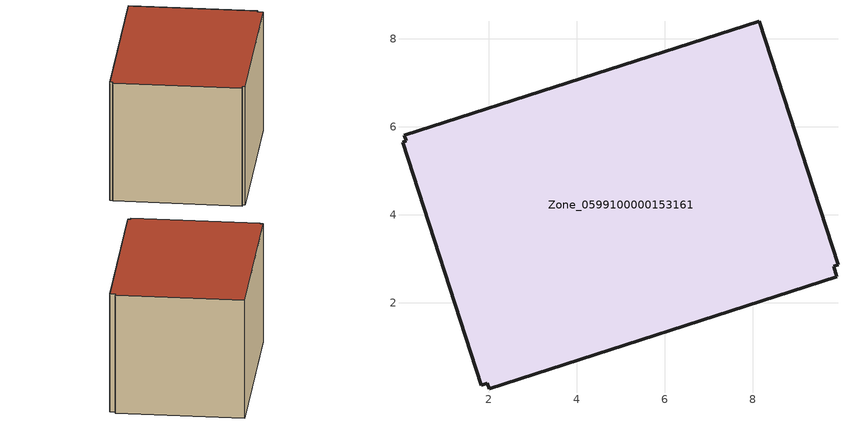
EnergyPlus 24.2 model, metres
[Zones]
Zone_0599100000153161
 floor ground (C_G): 9.9,2.6 2.01,0.04 1.97,0.17 1.83,0.12 0.04,5.65 0.12,5.68 0.08,5.8 8.14,8.4 9.93,2.87 9.83,2.84 z3.38
 wall outside (C_F): 8.14,8.4 0.08,5.8 0.12,5.68 0.04,5.65 1.83,0.12 1.97,0.17 2.01,0.04 9.9,2.6 9.83,2.84 9.93,2.87 8.14,8.4 z3.38:9.14
 roof outside (C_R): 2.01,0.04 9.9,2.6 9.83,2.84 9.93,2.87 8.14,8.4 0.08,5.8 0.12,5.68 0.04,5.65 1.83,0.12 1.97,0.17 z9.14
[BUILDING]
Pand.0599100000153161: North Axis=0; Terrain=City; Loads Convergence Tolerance Value=0.04; Temperature Convergence Tolerance Value=0.4; Solar Distribution=FullExterior; Maximum Number of Warmup Days=25; Minimum Number of Warmup Days=1
[Site:Location]
Rotterdam.The.Hague.AP_ZH_NLD Design_Conditions: Latitude=51.96; Longitude=4.45; Time Zone=1; Elevation=-4.5
[SITE:GROUNDTEMPERATURE:BUILDINGSURFACE]
18, 18, 18, 18, 18, 18, 18, 18, 18, 18, 18, 18
[MATERIAL] Thermal Absorptance=0.9; Solar Absorptance=0.7; Visible Absorptance=0.7
Name | Roughness | Thickness | Conductivity | Density | Specific Heat
G.TC.1965-1974 | MediumSmooth | 0.15 | 0.882353 | 540 | 1210
F.TC.1965-1974 | Rough | 0.3 | 0.697674 | 1920 | 840
R.TC.1965-1974 | MediumRough | 0.2 | 0.232558 | 1500 | 1000
[CONSTRUCTION]
C_G: G.TC.1965-1974
C_F: F.TC.1965-1974
C_R: R.TC.1965-1974
[ZONE]
Zone_0599100000153161: Type=1; Multiplier=1; Ceiling Height=Autocalculate; Volume=Autocalculate; Floor Area=autocalculate; Part of Total Floor Area=Yes
[ZONEINFILTRATION:DESIGNFLOWRATE]
Infil_Zone_0599100000153161: Zone or ZoneList or Space or SpaceList=Zone_0599100000153161; Schedule=AlwaysOn; Design Flow Rate Calculation Method=Flow/Area; Flow Rate per Floor Area=0.003; Constant Term Coefficient=1; Temperature Term Coefficient=0; Velocity Term Coefficient=0; Velocity Squared Term Coefficient=0
[HVACTEMPLATE:ZONE:IDEALLOADSAIRSYSTEM]
Zone_0599100000153161: Maximum Heating Supply Air Temperature=50; Minimum Cooling Supply Air Temperature=13; Maximum Heating Supply Air Humidity Ratio=0.0156; Minimum Cooling Supply Air Humidity Ratio=0.0077; Heating Limit=NoLimit; Cooling Limit=NoLimit; Dehumidification Control Type=ConstantSensibleHeatRatio; Cooling Sensible Heat Ratio=0.7; Dehumidification Setpoint=60; Humidification Control Type=None; Humidification Setpoint=30; Outdoor Air Method=None; Outdoor Air Flow Rate per Person=0.00944; Outdoor Air Flow Rate per Zone Floor Area=0; Outdoor Air Flow Rate per Zone=0; Demand Controlled Ventilation Type=None; Outdoor Air Economizer Type=NoEconomizer; Heat Recovery Type=None; Sensible Heat Recovery Effectiveness=0.7; Latent Heat Recovery Effectiveness=0.65
[ZONECONTROL:THERMOSTAT]
ThermostatControl_Zone_0599100000153161: Zone or ZoneList=Zone_0599100000153161; Control Type Schedule=DualSetpointControlType; Control 1=Thermostat_Zone_0599100000153161; Temperature Difference Between Cutout And Setpoint=0
[THERMOSTATSETPOINT:DUALSETPOINT]
Thermostat_Zone_0599100000153161: Heating Setpoint Temperature Schedule=HeatingSetpoint_Zone_0599100000153161; Cooling Setpoint Temperature Schedule=CoolingSetpoint_Zone_0599100000153161
[SCHEDULE:COMPACT]
HeatingSetpoint_Zone_0599100000153161: Through: 12/31, For: AllDays, Until: 24:00, 21
CoolingSetpoint_Zone_0599100000153161: Through: 12/31, For: AllDays, Until: 24:00, 24
DualSetpointControlType: Through: 12/31, For: AllDays, Until: 24:00, 4
AlwaysOn: Through: 12/31, For: AllDays, Until: 24:00, 1
